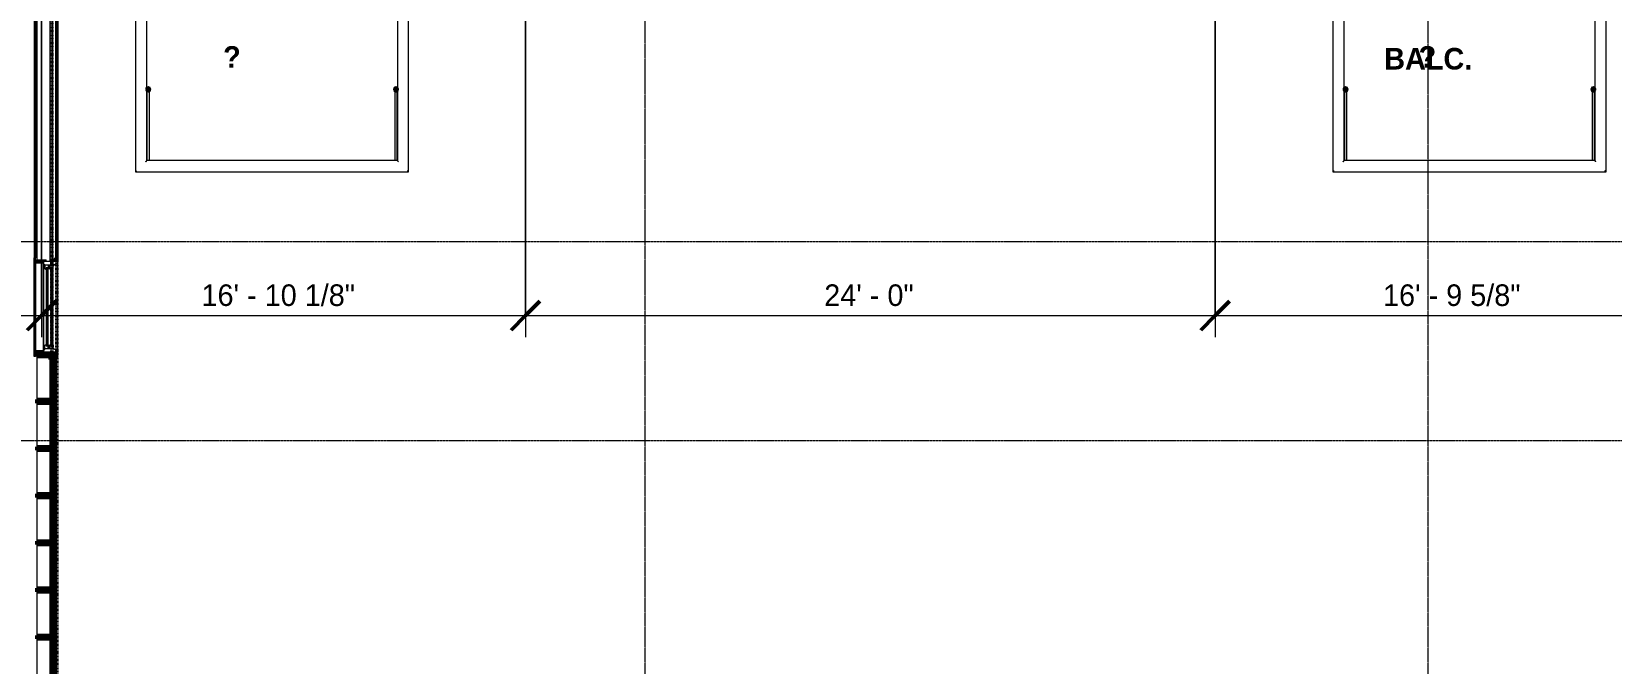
# Model space of a CAD drawing. Header units: inches. Extents: x -4217 to -1814, y 9706 to 12425.
# Drawn here: x -3411 to -2751, y 10978 to 11241 of the extents above; entities that cross this region are included whole.
import ezdxf

# ---------------------------------------------------------------- set-up
doc = ezdxf.new("R2010")
doc.units = ezdxf.units.IN
doc.header["$MEASUREMENT"] = 0
for name, pattern in [('Aligning Line 1_8_', [0.25, 0.125, -0.125]), ('Dash 1_16_', [0.125, 0.0625, -0.0625]), ('Grid Line 1_2_', [0.875, 0.5, -0.125, 0.125, -0.125])]:
    doc.linetypes.add(name, pattern=pattern)
for name, color, linetype, lineweight in [('A-ANNO-DIMS', 211, 'Continuous', 9), ('A-ANNO-DIMS-96', 211, 'Continuous', 9), ('A-AREA-IDEN', 2, 'Continuous', 9), ('A-FLOR-HRAL-2', 250, 'Continuous', 9), ('A-GLAZ-1', 250, 'Continuous', 9), ('A-GLAZ-2', 90, 'Continuous', 20), ('A-GLAZ-CWMG-2', 10, 'Continuous', 50), ('A-GLAZ-CWMG-4', 250, 'Continuous', 9), ('A-WALL-3', 10, 'Continuous', 50), ('A-WALL-4', 50, 'Continuous', 13), ('C-PROP-LINE-2', 91, 'Dash 1_16_', 50), ('G-ANNO-SYMB', 111, 'Aligning Line 1_8_', 9), ('S-GRID-1', 1, 'Grid Line 1_2_', 9)]:
    doc.layers.add(name, color=color, linetype=linetype, lineweight=lineweight)
doc.styles.add('Century Gothic', font='ufonts.com_century-gothic.ttf', dxfattribs={"height": 9})
doc.styles.add('Century Gothic_B', font='GOTHICB.TTF', dxfattribs={"height": 9})
doc.dimstyles.new('OD__1_8__Tol__', dxfattribs={"dimscale": 12, "dimtxt": 9.397514, "dimasz": 1, "dimexe": 0.75, "dimexo": 0.5, "dimgap": 0.125, "dimtad": 1, "dimdec": 3, "dimrnd": 0.125, "dimzin": 3, "dimdsep": 46, "dimlunit": 4, "dimtxsty": 'Century Gothic', "dimblk1": 'OBLIQUE', "dimblk2": 'OBLIQUE', "dimsah": 1, "dimcen": 0.09, "dimdle": 0.75, "dimazin": 0, "dimtfac": 1, "dimtdec": 4, "dimtix": 1, "dimtmove": 0, "dimatfit": 3, "dimfxl": 1, "dimtvp": 1, "dimtfill": 1, "dimfrac": 2, "dimtolj": 1, "dimtzin": 0, "dimarcsym": 2})

# ---------------------------------------------------------------- blocks, each defined once
blk = doc.blocks.new('DIMBLOCK5-FLOOR PLAN - 3RD FLOOR')
at = {"layer": 'A-ANNO-DIMS-96'}
for p, q in [((-3406.42, 11249.36), (-3406.42, 11113.58)), ((-3406.42, 11122.58), (-3406.42, 11249.36)), ((-3204.32, 11249.64), (-3204.32, 11113.58)), ((-3204.32, 11122.58), (-3204.32, 11249.64)), ((-3415.42, 11122.58), (-3204.32, 11122.58))]:
    blk.add_line(p, q, dxfattribs=at)
at = {"layer": 'A-ANNO-DIMS-96', "lineweight": 50}
for p, q in [((-3406.42, 11122.58), (-3412.42, 11116.58)), ((-3406.42, 11122.58), (-3400.42, 11128.58)), ((-3204.32, 11122.58), (-3210.32, 11116.58)), ((-3204.32, 11122.58), (-3198.32, 11128.58))]:
    blk.add_line(p, q, dxfattribs=at)
at = {"layer": 'A-ANNO-DIMS-96', "color": 0, "insert": (-3339.61, 11135.62), "char_height": 9, "width": 82.1611, "attachment_point": 1, "line_spacing_factor": 0.984502, "style": 'Century Gothic', "bg_fill": 3, "box_fill_scale": 1.25, "bg_fill_color": 256, "bg_fill_true_color": 13158600, "bg_fill_transparency": 0}
blk.add_mtext('16\' - 10 1/8"', dxfattribs=at)
blk = doc.blocks.new('_Oblique')
at = {"color": 0, "linetype": 'ByBlock', "lineweight": -2}
blk.add_line((-0.5, -0.5), (0.5, 0.5), dxfattribs=at)
blk = doc.blocks.new('DIMBLOCK6-FLOOR PLAN - 3RD FLOOR')
at = {"layer": 'A-ANNO-DIMS-96'}
for p, q in [((-3204.32, 11249.64), (-3204.32, 11113.58)), ((-3204.32, 11122.58), (-3204.32, 11249.64)), ((-2916.32, 11249.64), (-2916.32, 11113.58)), ((-2916.32, 11122.58), (-2916.32, 11249.64)), ((-3204.32, 11122.58), (-2916.32, 11122.58))]:
    blk.add_line(p, q, dxfattribs=at)
at = {"layer": 'A-ANNO-DIMS-96', "lineweight": 50}
for p, q in [((-3204.32, 11122.58), (-3210.32, 11116.58)), ((-3204.32, 11122.58), (-3198.32, 11128.58)), ((-2916.32, 11122.58), (-2922.32, 11116.58)), ((-2916.32, 11122.58), (-2910.32, 11128.58))]:
    blk.add_line(p, q, dxfattribs=at)
at = {"layer": 'A-ANNO-DIMS-96', "color": 0, "insert": (-3079.57, 11135.62), "char_height": 9, "width": 46.1821, "attachment_point": 1, "line_spacing_factor": 0.984502, "style": 'Century Gothic', "bg_fill": 3, "box_fill_scale": 1.25, "bg_fill_color": 256, "bg_fill_true_color": 13158600, "bg_fill_transparency": 0}
blk.add_mtext('24\' - 0"', dxfattribs=at)
blk = doc.blocks.new('DIMBLOCK7-FLOOR PLAN - 3RD FLOOR')
at = {"layer": 'A-ANNO-DIMS-96'}
for p, q in [((-2916.32, 11249.64), (-2916.32, 11113.58)), ((-2916.32, 11122.58), (-2916.32, 11249.64)), ((-2714.72, 11249.64), (-2714.72, 11113.58)), ((-2714.72, 11122.58), (-2714.72, 11249.64)), ((-2916.32, 11122.58), (-2714.72, 11122.58))]:
    blk.add_line(p, q, dxfattribs=at)
at = {"layer": 'A-ANNO-DIMS-96', "lineweight": 50}
for p, q in [((-2916.32, 11122.58), (-2922.32, 11116.58)), ((-2916.32, 11122.58), (-2910.32, 11128.58)), ((-2714.72, 11122.58), (-2720.72, 11116.58)), ((-2714.72, 11122.58), (-2708.72, 11128.58))]:
    blk.add_line(p, q, dxfattribs=at)
at = {"layer": 'A-ANNO-DIMS-96', "color": 0, "insert": (-2846.25, 11135.62), "char_height": 9, "width": 73.7481, "attachment_point": 1, "line_spacing_factor": 0.984502, "style": 'Century Gothic', "bg_fill": 3, "box_fill_scale": 1.25, "bg_fill_color": 256, "bg_fill_true_color": 13158600, "bg_fill_transparency": 0}
blk.add_mtext('16\' - 9 5/8"', dxfattribs=at)

msp = doc.modelspace()

# ---------------------------------------------------------------- linework, layer by layer
at = {"layer": 'A-GLAZ-1'}
for p, q in [((-3408.92374, 11107.86518), (-3409.54874, 11107.86518)), ((-3409.54874, 11105.61518), (-3408.92374, 11105.61518)), ((-3405.54874, 11107.86518), (-3408.92374, 11107.86518)), ((-3408.92374, 11107.24018), (-3405.54874, 11107.24018))]:
    msp.add_line(p, q, dxfattribs=at)
at = {"layer": 'A-GLAZ-2'}
for p, q in [((-3403.79874, 11109.89643), (-3404.42374, 11109.89643)), ((-3403.79874, 11109.61518), (-3403.45499, 11109.61518)), ((-3403.67374, 11108.77143), (-3403.67374, 11109.61518)), ((-3401.86124, 11109.89643), (-3402.48624, 11109.89643)), ((-3401.86124, 11109.61518), (-3401.51749, 11109.61518)), ((-3401.73624, 11108.77143), (-3401.73624, 11109.61518)), ((-3401.29874, 11109.05268), (-3401.73624, 11109.05268)), ((-3401.29874, 11108.58393), (-3401.29874, 11109.05268)), ((-3405.26858, 11108.52143), (-3405.54874, 11108.18755)), ((-3405.54874, 11107.17768), (-3399.67374, 11107.17768)), ((-3405.26858, 11108.52143), (-3405.04874, 11108.52143)), ((-3401.73624, 11108.77143), (-3405.04874, 11108.77143)), ((-3400.48624, 11108.26486), (-3401.29874, 11108.58393)), ((-3401.04874, 11107.17768), (-3401.04874, 11105.67768)), ((-3400.48624, 11107.99018), (-3400.48624, 11108.26486)), ((-3399.67374, 11107.99018), (-3400.48624, 11107.99018))]:
    msp.add_line(p, q, dxfattribs=at)
at = {"layer": 'A-GLAZ-CWMG-2'}
for p, q in [((-3402.79874, 11106.9894), (-3408.29874, 11106.9894)), ((-3408.29874, 11106.9894), (-3408.29874, 11105.4894)), ((-3408.29874, 11105.4894), (-3402.79874, 11105.4894)), ((-3402.79874, 11105.4894), (-3402.79874, 11106.9894))]:
    msp.add_line(p, q, dxfattribs=at)
at = {"layer": 'A-GLAZ-CWMG-2', "extrusion": (0, 0, -1)}
for p, q in [((-3400.29874, 11106.9894), (-3402.79874, 11106.9894)), ((-3402.79874, 11106.9894), (-3402.79874, 11104.2394)), ((-3402.79874, 11104.2394), (-3402.37354, 11104.2394)), ((-3402.73624, 11104.3019), (-3402.73624, 11106.9269)), ((-3402.73624, 11106.9269), (-3400.36124, 11106.9269)), ((-3402.43604, 11104.3019), (-3402.73624, 11104.3019)), ((-3402.37354, 11104.4894), (-3402.43604, 11104.4894)), ((-3402.43604, 11104.4894), (-3402.43604, 11104.3019)), ((-3402.37354, 11104.2394), (-3402.37354, 11104.4894)), ((-3400.73624, 11104.4894), (-3400.79874, 11104.4894)), ((-3400.79874, 11104.4894), (-3400.79874, 11104.2394)), ((-3400.79874, 11104.2394), (-3400.29874, 11104.2394)), ((-3400.73624, 11104.3019), (-3400.73624, 11104.4894)), ((-3400.36124, 11104.3019), (-3400.73624, 11104.3019)), ((-3400.36124, 11106.9269), (-3400.36124, 11104.3019)), ((-3400.29874, 11104.2394), (-3400.29874, 11106.9894)), ((-3408.29874, 11087.59252), (-3408.29874, 11086.09252)), ((-3402.79874, 11087.59252), (-3408.29874, 11087.59252)), ((-3408.29874, 11086.09252), (-3402.79874, 11086.09252)), ((-3402.79874, 11086.09252), (-3402.79874, 11087.59252)), ((-3408.29874, 11067.90893), (-3408.29874, 11066.40893)), ((-3402.79874, 11067.90893), (-3408.29874, 11067.90893)), ((-3408.29874, 11066.40893), (-3402.79874, 11066.40893)), ((-3402.79874, 11066.40893), (-3402.79874, 11067.90893)), ((-3408.29874, 11048.22533), (-3408.29874, 11046.72533)), ((-3402.79874, 11048.22533), (-3408.29874, 11048.22533)), ((-3408.29874, 11046.72533), (-3402.79874, 11046.72533)), ((-3402.79874, 11046.72533), (-3402.79874, 11048.22533)), ((-3408.29874, 11028.54174), (-3408.29874, 11027.04174)), ((-3402.79874, 11028.54174), (-3408.29874, 11028.54174)), ((-3408.29874, 11027.04174), (-3402.79874, 11027.04174)), ((-3402.79874, 11027.04174), (-3402.79874, 11028.54174)), ((-3408.29874, 11008.85815), (-3408.29874, 11007.35815)), ((-3402.79874, 11008.85815), (-3408.29874, 11008.85815)), ((-3408.29874, 11007.35815), (-3402.79874, 11007.35815)), ((-3402.79874, 11007.35815), (-3402.79874, 11008.85815)), ((-3408.29874, 10989.17455), (-3408.29874, 10987.67455)), ((-3402.79874, 10989.17455), (-3408.29874, 10989.17455)), ((-3408.29874, 10987.67455), (-3402.79874, 10987.67455)), ((-3402.79874, 10987.67455), (-3402.79874, 10989.17455))]:
    msp.add_line(p, q, dxfattribs=at)
at = {"layer": 'A-GLAZ-CWMG-4'}
for p, q in [((-3408.29874, 11105.4894), (-3408.29874, 11087.59252)), ((-3402.79874, 11087.59252), (-3402.79874, 11104.2394)), ((-3408.29874, 11086.09252), (-3408.29874, 11067.90893)), ((-3402.79874, 11067.90893), (-3402.79874, 11086.09252)), ((-3408.29874, 11066.40893), (-3408.29874, 11048.22533)), ((-3402.79874, 11048.22533), (-3402.79874, 11066.40893)), ((-3408.29874, 11046.72533), (-3408.29874, 11028.54174)), ((-3402.79874, 11028.54174), (-3402.79874, 11046.72533)), ((-3408.29874, 11027.04174), (-3408.29874, 11008.85815)), ((-3402.79874, 11008.85815), (-3402.79874, 11027.04174)), ((-3408.29874, 11007.35815), (-3408.29874, 10989.17455)), ((-3402.79874, 10989.17455), (-3402.79874, 11007.35815)), ((-3408.29874, 10987.67455), (-3408.29874, 10969.49096)), ((-3402.79874, 10969.49096), (-3402.79874, 10987.67455))]:
    msp.add_line(p, q, dxfattribs=at)
at = {"layer": 'A-WALL-3'}
for p, q in [((-3405.54874, 11107.17768), (-3408.92374, 11107.17768)), ((-3408.92374, 11106.9894), (-3404.48624, 11106.9894)), ((-3404.48624, 11106.9894), (-3400.29874, 11106.9894)), ((-3400.79874, 11106.9269), (-3402.37354, 11106.9269)), ((-3402.37354, 11106.9269), (-3402.37354, 10851.4519)), ((-3400.79874, 10851.4519), (-3400.79874, 11106.9269)), ((-3400.29874, 11106.9894), (-3400.04874, 11106.9894)), ((-3400.04874, 11106.9894), (-3400.04874, 11107.17768))]:
    msp.add_line(p, q, dxfattribs=at)
at = {"layer": 'A-WALL-4'}
for p, q in [((-3400.29874, 11106.9894), (-3400.29874, 11107.17768)), ((-3400.29874, 11107.17768), (-3400.29874, 11106.9894))]:
    msp.add_line(p, q, dxfattribs=at)
at = {"layer": 'G-ANNO-SYMB'}
for p, q in [((-1910.90801, 11153.42614), (-4027.08301, 11153.42614)), ((-1910.90801, 11070.38095), (-4027.08301, 11070.38095))]:
    msp.add_line(p, q, dxfattribs=at)

# ---------------------------------------------------------------- texts
at = {"layer": 'A-AREA-IDEN', "char_height": 9, "attachment_point": 1, "style": 'Century Gothic_B'}
for s, insert, width in [('\\fCentury Gothic|b1|i0|c0|p34|;?', (-3330.57675, 11235.01755), 8.787), ('BALC.', (-2845.73895, 11234.26755), 43.632), ('\\fCentury Gothic|b1|i0|c0|p34|;?', (-2831.37675, 11235.01755), 8.787)]:
    msp.add_mtext(s, dxfattribs=dict(at, insert=insert, width=width))

# ---------------------------------------------------------------- next in the draw order: dimensions: what is measured, and where the dimension line sits
at = {"layer": 'A-ANNO-DIMS'}
dim = msp.add_linear_dim(base=(-3204.32374, 11122.57926), p1=(-3406.42374, 11255.3644), p2=(-3204.32374, 11255.6394), dimstyle='OD__1_8__Tol__', override={"dimpost": '<>', "dimfxl": 202.100187}, dxfattribs=at)
dim.commit()
dim.dimension.update_dxf_attribs({"geometry": 'DIMBLOCK5-FLOOR PLAN - 3RD FLOOR', "text_midpoint": (-3305.37374, 11129.30428)})

# ---------------------------------------------------------------- next in the draw order: linework, layer by layer
at = {"layer": 'A-FLOR-HRAL-2'}
for p, q in [((-3367.14874, 11247.0144), (-3367.14874, 11182.52719)), ((-3362.42433, 11187.2516), (-3362.42433, 11247.0144)), ((-3257.82374, 11247.3894), (-3257.82374, 11187.2516)), ((-3253.09933, 11182.52719), (-3253.09933, 11247.3894)), ((-3367.14874, 11182.52719), (-3253.09933, 11182.52719)), ((-3257.82374, 11187.2516), (-3362.42433, 11187.2516))]:
    msp.add_line(p, q, dxfattribs=at)
for points, knots in [([(-3367.14874, 11182.52719), (-3367.14874, 11182.52737), (-3367.14059, 11182.53525), (-3367.11402, 11182.56199), (-3367.08661, 11182.5893), (-3367.05792, 11182.61799), (-3367.03175, 11182.64434), (-3367.00355, 11182.67228), (-3366.96472, 11182.71126), (-3366.92178, 11182.75424), (-3366.8854, 11182.79035), (-3366.84783, 11182.82822), (-3366.77936, 11182.89668), (-3366.71752, 11182.95748), (-3366.6763, 11182.99963)], [0, 0, 0, 0, 0.166666667, 0.25, 0.333333333, 0.416666667, 0.458333333, 0.5, 0.583333333, 0.666666667, 0.708333333, 0.75, 0.833333333, 1, 1, 1, 1]), ([(-3362.89677, 11186.77916), (-3362.85554, 11186.82131), (-3362.7937, 11186.88206), (-3362.71546, 11186.96044), (-3362.66914, 11187.0069), (-3362.63411, 11187.04163), (-3362.60058, 11187.0754), (-3362.56951, 11187.1065), (-3362.54131, 11187.13445), (-3362.51515, 11187.1608), (-3362.48645, 11187.18949), (-3362.45904, 11187.2168), (-3362.43247, 11187.24354), (-3362.42433, 11187.25142), (-3362.42433, 11187.2516)], [0, 0, 0, 0, 0.166666667, 0.25, 0.333333333, 0.375, 0.416666667, 0.5, 0.541666667, 0.583333333, 0.666666667, 0.75, 0.833333333, 1, 1, 1, 1]), ([(-3257.3513, 11186.77916), (-3257.39344, 11186.82039), (-3257.4542, 11186.88222), (-3257.53258, 11186.96047), (-3257.57904, 11187.00679), (-3257.61376, 11187.04182), (-3257.64753, 11187.07535), (-3257.67864, 11187.10642), (-3257.70659, 11187.13461), (-3257.73294, 11187.16078), (-3257.76163, 11187.18948), (-3257.78893, 11187.21689), (-3257.81568, 11187.24345), (-3257.82355, 11187.2516), (-3257.82374, 11187.2516)], [0, 0, 0, 0, 0.166666667, 0.25, 0.333333333, 0.375, 0.416666667, 0.5, 0.541666667, 0.583333333, 0.666666667, 0.75, 0.833333333, 1, 1, 1, 1]), ([(-3253.09933, 11182.52719), (-3253.09951, 11182.52719), (-3253.10739, 11182.53534), (-3253.13413, 11182.56191), (-3253.16144, 11182.58932), (-3253.19012, 11182.61801), (-3253.21648, 11182.64418), (-3253.24441, 11182.67238), (-3253.2834, 11182.71121), (-3253.32638, 11182.75415), (-3253.36249, 11182.79053), (-3253.40036, 11182.8281), (-3253.46882, 11182.89657), (-3253.52962, 11182.9584), (-3253.57177, 11182.99963)], [0, 0, 0, 0, 0.166666667, 0.25, 0.333333333, 0.416666667, 0.458333333, 0.5, 0.583333333, 0.666666667, 0.708333333, 0.75, 0.833333333, 1, 1, 1, 1])]:
    msp.add_open_spline(points, degree=3, knots=knots, dxfattribs=at)
at = {"layer": 'A-GLAZ-1'}
for p, q in [((-3408.92374, 11146.76361), (-3409.54874, 11146.76361)), ((-3409.54874, 11146.76361), (-3409.54874, 11105.61518)), ((-3408.92374, 11144.51361), (-3409.54874, 11144.51361)), ((-3408.92374, 11105.61518), (-3408.92374, 11146.76361)), ((-3405.54874, 11145.13861), (-3408.92374, 11145.13861)), ((-3408.92374, 11145.13861), (-3408.92374, 11107.24018)), ((-3405.54874, 11144.51361), (-3408.92374, 11144.51361)), ((-3405.54874, 11107.24018), (-3405.54874, 11145.13861)), ((-3404.42374, 11141.88861), (-3404.42374, 11110.49018)), ((-3404.29874, 11142.48236), (-3404.29874, 11141.88861)), ((-3403.92374, 11142.01361), (-3404.29874, 11142.01361)), ((-3404.29874, 11141.88861), (-3404.29874, 11110.49018)), ((-3403.92374, 11142.48236), (-3403.92374, 11141.88861)), ((-3403.92374, 11141.88861), (-3403.92374, 11110.49018)), ((-3403.79874, 11141.88861), (-3403.79874, 11110.49018)), ((-3402.48624, 11141.88861), (-3402.48624, 11110.49018)), ((-3402.36124, 11142.48236), (-3402.36124, 11141.88861)), ((-3401.98624, 11142.01361), (-3402.36124, 11142.01361)), ((-3402.36124, 11141.88861), (-3402.36124, 11110.49018)), ((-3401.98624, 11142.48236), (-3401.98624, 11141.88861)), ((-3401.98624, 11141.88861), (-3401.98624, 11110.49018)), ((-3401.86124, 11141.88861), (-3401.86124, 11110.49018)), ((-3404.29874, 11109.89643), (-3404.29874, 11110.49018)), ((-3403.92374, 11110.36518), (-3404.29874, 11110.36518)), ((-3403.92374, 11109.89643), (-3403.92374, 11110.49018)), ((-3402.36124, 11109.89643), (-3402.36124, 11110.49018)), ((-3401.98624, 11110.36518), (-3402.36124, 11110.36518)), ((-3401.98624, 11109.89643), (-3401.98624, 11110.49018))]:
    msp.add_line(p, q, dxfattribs=at)
at = {"layer": 'A-GLAZ-2'}
for p, q in [((-3399.67374, 11145.20111), (-3405.54874, 11145.20111)), ((-3405.54874, 11145.20111), (-3405.54874, 11107.17768)), ((-3405.26858, 11143.85736), (-3405.54874, 11144.19125)), ((-3405.26858, 11143.85736), (-3405.04874, 11143.85736)), ((-3405.04874, 11143.85736), (-3405.04874, 11142.04486)), ((-3401.73624, 11143.60736), (-3405.04874, 11143.60736)), ((-3405.04874, 11142.04486), (-3404.42374, 11141.88861)), ((-3403.79874, 11142.48236), (-3404.42374, 11142.48236)), ((-3404.42374, 11141.88861), (-3404.42374, 11142.48236)), ((-3403.79874, 11142.76361), (-3403.45499, 11142.76361)), ((-3403.79874, 11141.89174), (-3403.79874, 11142.76361)), ((-3403.45499, 11142.04486), (-3403.79874, 11141.89174)), ((-3403.67374, 11143.60736), (-3403.67374, 11142.76361)), ((-3403.45499, 11142.04486), (-3403.45499, 11142.76361)), ((-3403.11124, 11143.60736), (-3403.11124, 11142.04486)), ((-3403.11124, 11142.04486), (-3402.48624, 11141.88861)), ((-3401.86124, 11142.48236), (-3402.48624, 11142.48236)), ((-3402.48624, 11141.88861), (-3402.48624, 11142.48236)), ((-3401.86124, 11142.76361), (-3401.51749, 11142.76361)), ((-3401.86124, 11141.89174), (-3401.86124, 11142.76361)), ((-3401.51749, 11142.04486), (-3401.86124, 11141.89174)), ((-3401.73624, 11143.60736), (-3401.73624, 11142.76361)), ((-3401.29874, 11143.32611), (-3401.73624, 11143.32611)), ((-3401.51749, 11142.04486), (-3401.51749, 11142.76361)), ((-3400.48624, 11144.11393), (-3401.29874, 11143.79486)), ((-3401.29874, 11143.79486), (-3401.29874, 11143.32611)), ((-3401.04874, 11145.20111), (-3401.04874, 11146.70111)), ((-3400.48624, 11144.38861), (-3400.48624, 11144.11393)), ((-3399.67374, 11144.38861), (-3400.48624, 11144.38861)), ((-3399.67374, 11107.17768), (-3399.67374, 11145.20111)), ((-3405.04874, 11110.33393), (-3404.42374, 11110.49018)), ((-3405.04874, 11108.52143), (-3405.04874, 11110.33393)), ((-3404.42374, 11110.49018), (-3404.42374, 11109.89643)), ((-3403.45499, 11110.33393), (-3403.79874, 11110.48705)), ((-3403.79874, 11110.48705), (-3403.79874, 11109.61518)), ((-3403.45499, 11110.33393), (-3403.45499, 11109.61518)), ((-3403.11124, 11110.33393), (-3402.48624, 11110.49018)), ((-3403.11124, 11108.77143), (-3403.11124, 11110.33393)), ((-3402.48624, 11110.49018), (-3402.48624, 11109.89643)), ((-3401.51749, 11110.33393), (-3401.86124, 11110.48705)), ((-3401.86124, 11110.48705), (-3401.86124, 11109.61518)), ((-3401.51749, 11110.33393), (-3401.51749, 11109.61518))]:
    msp.add_line(p, q, dxfattribs=at)
at = {"layer": 'A-WALL-3'}
for p, q in [((-3408.92374, 11247.3894), (-3408.92374, 11146.76361)), ((-3400.04874, 11145.20111), (-3400.04874, 11247.3894)), ((-3408.92374, 11145.20111), (-3405.54874, 11145.20111))]:
    msp.add_line(p, q, dxfattribs=at)
at = {"layer": 'A-WALL-3', "flags": 128}
for points in [[(-3361.36255, 11217.00778), (-3361.37708, 11217.14888), (-3361.41982, 11217.28178), (-3361.48829, 11217.39875), (-3361.57852, 11217.493), (-3361.68525, 11217.55906), (-3361.80228, 11217.59307), (-3361.92282, 11217.59307), (-3362.03985, 11217.55906), (-3362.14658, 11217.493), (-3362.23681, 11217.39875), (-3362.30528, 11217.28178), (-3362.34802, 11217.14888), (-3362.36255, 11217.00778)], [(-3362.36255, 11217.00778), (-3362.34802, 11216.86668), (-3362.30528, 11216.73378), (-3362.23681, 11216.61681), (-3362.14658, 11216.52256), (-3362.03985, 11216.45651), (-3361.92282, 11216.42249), (-3361.80228, 11216.42249), (-3361.68525, 11216.45651), (-3361.57852, 11216.52256), (-3361.48829, 11216.61681), (-3361.41982, 11216.73378), (-3361.37708, 11216.86668), (-3361.36255, 11217.00778)], [(-3257.86877, 11217.00778), (-3257.8833, 11217.14888), (-3257.92605, 11217.28178), (-3257.99452, 11217.39875), (-3258.08474, 11217.493), (-3258.19147, 11217.55906), (-3258.30851, 11217.59307), (-3258.42904, 11217.59307), (-3258.54608, 11217.55906), (-3258.65281, 11217.493), (-3258.74303, 11217.39875), (-3258.8115, 11217.28178), (-3258.85424, 11217.14888), (-3258.86877, 11217.00778)], [(-3258.86877, 11217.00778), (-3258.85424, 11216.86668), (-3258.8115, 11216.73378), (-3258.74303, 11216.61681), (-3258.65281, 11216.52256), (-3258.54608, 11216.45651), (-3258.42904, 11216.42249), (-3258.30851, 11216.42249), (-3258.19147, 11216.45651), (-3258.08474, 11216.52256), (-3257.99452, 11216.61681), (-3257.92605, 11216.73378), (-3257.8833, 11216.86668), (-3257.86877, 11217.00778)]]:
    msp.add_lwpolyline(points, dxfattribs=at)
at = {"layer": 'A-WALL-4'}
for p, q in [((-3408.29874, 11247.3894), (-3408.29874, 11145.82611)), ((-3402.79874, 11145.20111), (-3402.79874, 11247.3894)), ((-3401.79874, 11145.20111), (-3401.79874, 11247.3894)), ((-3400.29874, 11145.20111), (-3400.29874, 11247.3894)), ((-3362.36255, 11217.00778), (-3362.36255, 11187.25159)), ((-3361.36255, 11187.25144), (-3361.36255, 11217.00778)), ((-3258.86877, 11217.00778), (-3258.86877, 11187.2516)), ((-3257.86877, 11187.2516), (-3257.86877, 11217.00778)), ((-3408.29874, 11145.82611), (-3404.48624, 11145.82611)), ((-3404.48624, 11145.20111), (-3404.48624, 11145.82611))]:
    msp.add_line(p, q, dxfattribs=at)
at = {"layer": 'C-PROP-LINE-2'}
for p, q in [((-3402.04874, 11277.2894), (-3402.04874, 10821.4894)), ((-3400.04874, 11247.3894), (-3400.04874, 10851.3894))]:
    msp.add_line(p, q, dxfattribs=at)

# ---------------------------------------------------------------- next in the draw order: dimensions: what is measured, and where the dimension line sits
at = {"layer": 'A-ANNO-DIMS'}
dim = msp.add_linear_dim(base=(-2916.32374, 11122.57926), p1=(-3204.32374, 11255.6394), p2=(-2916.32374, 11255.6394), dimstyle='OD__1_8__Tol__', override={"dimpost": '<>', "dimfxl": 288}, dxfattribs=at)
dim.commit()
dim.dimension.update_dxf_attribs({"geometry": 'DIMBLOCK6-FLOOR PLAN - 3RD FLOOR', "text_midpoint": (-3060.32374, 11128.80564)})

# ---------------------------------------------------------------- next in the draw order: linework, layer by layer
at = {"layer": 'S-GRID-1'}
msp.add_line((-3154.32374, 9836.17969), (-3154.32374, 12376.79045), dxfattribs=at)

# ---------------------------------------------------------------- next in the draw order: dimensions: what is measured, and where the dimension line sits
at = {"layer": 'A-ANNO-DIMS'}
dim = msp.add_linear_dim(base=(-2714.72374, 11122.57926), p1=(-2916.32374, 11255.6394), p2=(-2714.72374, 11255.6394), dimstyle='OD__1_8__Tol__', override={"dimpost": '<>', "dimfxl": 201.6}, dxfattribs=at)
dim.commit()
dim.dimension.update_dxf_attribs({"geometry": 'DIMBLOCK7-FLOOR PLAN - 3RD FLOOR', "text_midpoint": (-2815.52374, 11129.30428)})

# ---------------------------------------------------------------- next in the draw order: linework, layer by layer
at = {"layer": 'A-FLOR-HRAL-2'}
for p, q in [((-2867.17315, 11247.0144), (-2867.17315, 11182.52719)), ((-2862.44874, 11187.2516), (-2862.44874, 11247.0144)), ((-2757.84815, 11247.3894), (-2757.84815, 11187.2516)), ((-2753.12374, 11182.52719), (-2753.12374, 11247.3894)), ((-2867.17315, 11182.52719), (-2753.12374, 11182.52719)), ((-2757.84815, 11187.2516), (-2862.44874, 11187.2516))]:
    msp.add_line(p, q, dxfattribs=at)
for points, knots in [([(-2867.17315, 11182.52719), (-2867.17315, 11182.52737), (-2867.165, 11182.53525), (-2867.13843, 11182.56199), (-2867.11102, 11182.5893), (-2867.08233, 11182.61799), (-2867.05616, 11182.64434), (-2867.02796, 11182.67228), (-2866.98913, 11182.71126), (-2866.94619, 11182.75424), (-2866.90981, 11182.79035), (-2866.87224, 11182.82822), (-2866.80377, 11182.89668), (-2866.74193, 11182.95748), (-2866.70071, 11182.99963)], [0, 0, 0, 0, 0.166666667, 0.25, 0.333333333, 0.416666667, 0.458333333, 0.5, 0.583333333, 0.666666667, 0.708333333, 0.75, 0.833333333, 1, 1, 1, 1]), ([(-2862.92118, 11186.77916), (-2862.87995, 11186.82131), (-2862.81811, 11186.88206), (-2862.73987, 11186.96044), (-2862.69355, 11187.0069), (-2862.65852, 11187.04163), (-2862.62499, 11187.0754), (-2862.59392, 11187.1065), (-2862.56572, 11187.13445), (-2862.53955, 11187.1608), (-2862.51086, 11187.18949), (-2862.48345, 11187.2168), (-2862.45688, 11187.24354), (-2862.44874, 11187.25142), (-2862.44874, 11187.2516)], [0, 0, 0, 0, 0.166666667, 0.25, 0.333333333, 0.375, 0.416666667, 0.5, 0.541666667, 0.583333333, 0.666666667, 0.75, 0.833333333, 1, 1, 1, 1]), ([(-2757.37571, 11186.77916), (-2757.41785, 11186.82039), (-2757.47861, 11186.88222), (-2757.55699, 11186.96047), (-2757.60345, 11187.00679), (-2757.63817, 11187.04182), (-2757.67194, 11187.07535), (-2757.70305, 11187.10642), (-2757.73099, 11187.13461), (-2757.75735, 11187.16078), (-2757.78604, 11187.18948), (-2757.81334, 11187.21689), (-2757.84009, 11187.24345), (-2757.84796, 11187.2516), (-2757.84815, 11187.2516)], [0, 0, 0, 0, 0.166666667, 0.25, 0.333333333, 0.375, 0.416666667, 0.5, 0.541666667, 0.583333333, 0.666666667, 0.75, 0.833333333, 1, 1, 1, 1]), ([(-2753.12374, 11182.52719), (-2753.12392, 11182.52719), (-2753.1318, 11182.53534), (-2753.15854, 11182.56191), (-2753.18585, 11182.58932), (-2753.21453, 11182.61801), (-2753.24089, 11182.64418), (-2753.26882, 11182.67238), (-2753.30781, 11182.71121), (-2753.35079, 11182.75415), (-2753.3869, 11182.79053), (-2753.42477, 11182.8281), (-2753.49322, 11182.89657), (-2753.55403, 11182.9584), (-2753.59618, 11182.99963)], [0, 0, 0, 0, 0.166666667, 0.25, 0.333333333, 0.416666667, 0.458333333, 0.5, 0.583333333, 0.666666667, 0.708333333, 0.75, 0.833333333, 1, 1, 1, 1])]:
    msp.add_open_spline(points, degree=3, knots=knots, dxfattribs=at)
at = {"layer": 'A-WALL-3', "flags": 128}
for points in [[(-2861.38696, 11217.00778), (-2861.40149, 11217.14888), (-2861.44423, 11217.28178), (-2861.5127, 11217.39875), (-2861.60293, 11217.493), (-2861.70966, 11217.55906), (-2861.82669, 11217.59307), (-2861.94723, 11217.59307), (-2862.06426, 11217.55906), (-2862.17099, 11217.493), (-2862.26121, 11217.39875), (-2862.32969, 11217.28178), (-2862.37243, 11217.14888), (-2862.38696, 11217.00778)], [(-2862.38696, 11217.00778), (-2862.37243, 11216.86668), (-2862.32969, 11216.73378), (-2862.26121, 11216.61681), (-2862.17099, 11216.52256), (-2862.06426, 11216.45651), (-2861.94723, 11216.42249), (-2861.82669, 11216.42249), (-2861.70966, 11216.45651), (-2861.60293, 11216.52256), (-2861.5127, 11216.61681), (-2861.44423, 11216.73378), (-2861.40149, 11216.86668), (-2861.38696, 11217.00778)], [(-2757.89318, 11217.00778), (-2757.90771, 11217.14888), (-2757.95046, 11217.28178), (-2758.01893, 11217.39875), (-2758.10915, 11217.493), (-2758.21588, 11217.55906), (-2758.33291, 11217.59307), (-2758.45345, 11217.59307), (-2758.57049, 11217.55906), (-2758.67722, 11217.493), (-2758.76744, 11217.39875), (-2758.83591, 11217.28178), (-2758.87865, 11217.14888), (-2758.89318, 11217.00778)], [(-2758.89318, 11217.00778), (-2758.87865, 11216.86668), (-2758.83591, 11216.73378), (-2758.76744, 11216.61681), (-2758.67722, 11216.52256), (-2758.57049, 11216.45651), (-2758.45345, 11216.42249), (-2758.33291, 11216.42249), (-2758.21588, 11216.45651), (-2758.10915, 11216.52256), (-2758.01893, 11216.61681), (-2757.95046, 11216.73378), (-2757.90771, 11216.86668), (-2757.89318, 11217.00778)]]:
    msp.add_lwpolyline(points, dxfattribs=at)
at = {"layer": 'A-WALL-4'}
for p, q in [((-2862.38696, 11217.00778), (-2862.38696, 11187.25159)), ((-2861.38696, 11187.25144), (-2861.38696, 11217.00778)), ((-2758.89318, 11217.00778), (-2758.89318, 11187.2516)), ((-2757.89318, 11187.2516), (-2757.89318, 11217.00778))]:
    msp.add_line(p, q, dxfattribs=at)
at = {"layer": 'S-GRID-1'}
msp.add_line((-2827.32374, 9836.17969), (-2827.32374, 12376.79045), dxfattribs=at)

doc.saveas('drawing.dxf')
